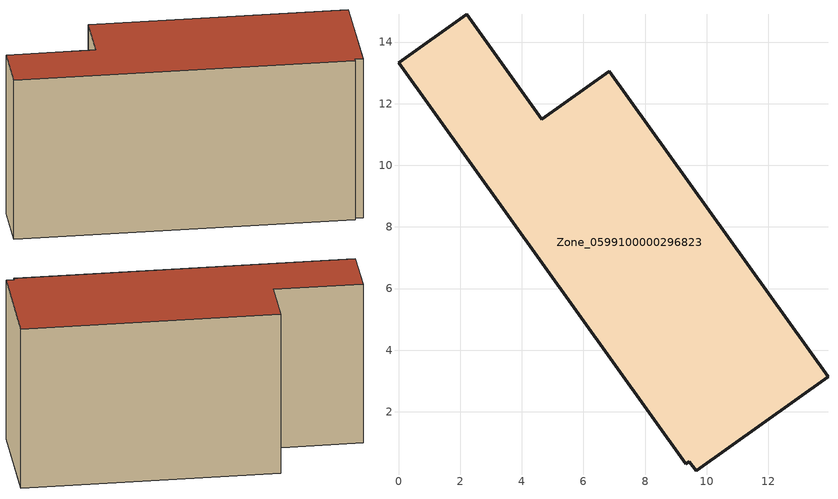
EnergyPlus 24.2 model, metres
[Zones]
Zone_0599100000296823
 floor ground (C_G): 9.32,0.31 0,13.34 2.21,14.91 4.65,11.49 6.85,13.06 13.94,3.13 9.66,0.08 9.43,0.39 z0
 wall outside (C_F): 4.65,11.49 2.21,14.91 0,13.34 9.32,0.31 9.43,0.39 9.66,0.08 13.94,3.13 6.85,13.06 4.65,11.49 z0:8.21
 roof outside (C_R): 9.32,0.31 9.43,0.39 9.66,0.08 13.94,3.13 6.85,13.06 4.65,11.49 2.21,14.91 0,13.34 z8.21
[BUILDING]
Pand.0599100000296823: North Axis=0; Terrain=City; Loads Convergence Tolerance Value=0.04; Temperature Convergence Tolerance Value=0.4; Solar Distribution=FullExterior; Maximum Number of Warmup Days=25; Minimum Number of Warmup Days=1
[Site:Location]
Rotterdam.The.Hague.AP_ZH_NLD Design_Conditions: Latitude=51.96; Longitude=4.45; Time Zone=1; Elevation=-4.5
[SITE:GROUNDTEMPERATURE:BUILDINGSURFACE]
18, 18, 18, 18, 18, 18, 18, 18, 18, 18, 18, 18
[MATERIAL] Thermal Absorptance=0.9; Solar Absorptance=0.7; Visible Absorptance=0.7
Name | Roughness | Thickness | Conductivity | Density | Specific Heat
G.TI.1975-1991 | MediumSmooth | 0.15 | 0.288461 | 540 | 1210
F.TI.1975-1991 | Rough | 0.3 | 0.230769 | 1920 | 840
R.TI.1975-1991 | MediumRough | 0.2 | 0.153846 | 1500 | 1000
[CONSTRUCTION]
C_G: G.TI.1975-1991
C_F: F.TI.1975-1991
C_R: R.TI.1975-1991
[ZONE]
Zone_0599100000296823: Type=1; Multiplier=1; Ceiling Height=Autocalculate; Volume=Autocalculate; Floor Area=autocalculate; Part of Total Floor Area=Yes
[ZONEINFILTRATION:DESIGNFLOWRATE]
Infil_Zone_0599100000296823: Zone or ZoneList or Space or SpaceList=Zone_0599100000296823; Schedule=AlwaysOn; Design Flow Rate Calculation Method=Flow/Area; Flow Rate per Floor Area=0.003; Constant Term Coefficient=1; Temperature Term Coefficient=0; Velocity Term Coefficient=0; Velocity Squared Term Coefficient=0
[HVACTEMPLATE:ZONE:IDEALLOADSAIRSYSTEM]
Zone_0599100000296823: Maximum Heating Supply Air Temperature=50; Minimum Cooling Supply Air Temperature=13; Maximum Heating Supply Air Humidity Ratio=0.0156; Minimum Cooling Supply Air Humidity Ratio=0.0077; Heating Limit=NoLimit; Cooling Limit=NoLimit; Dehumidification Control Type=ConstantSensibleHeatRatio; Cooling Sensible Heat Ratio=0.7; Dehumidification Setpoint=60; Humidification Control Type=None; Humidification Setpoint=30; Outdoor Air Method=None; Outdoor Air Flow Rate per Person=0.00944; Outdoor Air Flow Rate per Zone Floor Area=0; Outdoor Air Flow Rate per Zone=0; Demand Controlled Ventilation Type=None; Outdoor Air Economizer Type=NoEconomizer; Heat Recovery Type=None; Sensible Heat Recovery Effectiveness=0.7; Latent Heat Recovery Effectiveness=0.65
[ZONECONTROL:THERMOSTAT]
ThermostatControl_Zone_0599100000296823: Zone or ZoneList=Zone_0599100000296823; Control Type Schedule=DualSetpointControlType; Control 1=Thermostat_Zone_0599100000296823; Temperature Difference Between Cutout And Setpoint=0
[THERMOSTATSETPOINT:DUALSETPOINT]
Thermostat_Zone_0599100000296823: Heating Setpoint Temperature Schedule=HeatingSetpoint_Zone_0599100000296823; Cooling Setpoint Temperature Schedule=CoolingSetpoint_Zone_0599100000296823
[SCHEDULE:COMPACT]
HeatingSetpoint_Zone_0599100000296823: Through: 12/31, For: AllDays, Until: 24:00, 21
CoolingSetpoint_Zone_0599100000296823: Through: 12/31, For: AllDays, Until: 24:00, 24
DualSetpointControlType: Through: 12/31, For: AllDays, Until: 24:00, 4
AlwaysOn: Through: 12/31, For: AllDays, Until: 24:00, 1
